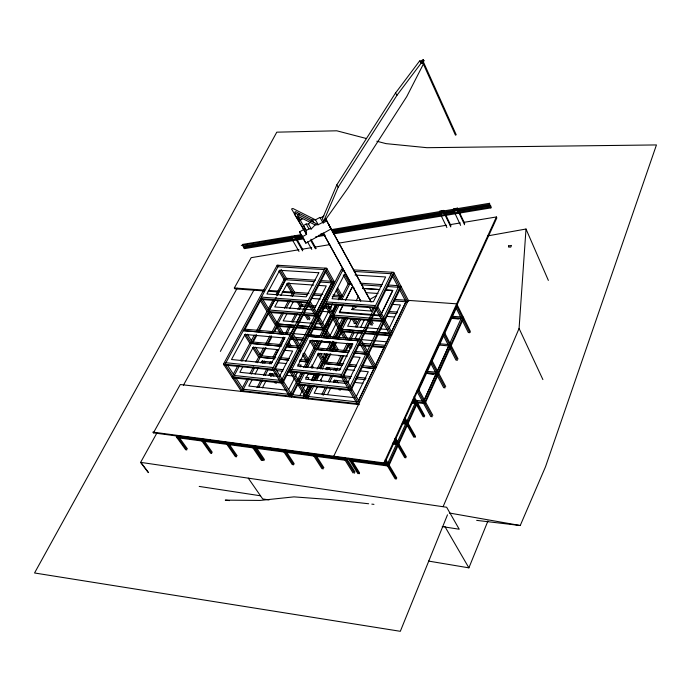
<?xml version="1.0" encoding="UTF-8"?>
<svg xmlns="http://www.w3.org/2000/svg" width="691" height="691" viewBox="0 0 691 691"><rect width="100%" height="100%" fill="white"/><g stroke="black" fill="none" stroke-linecap="round" stroke-linejoin="round"><path stroke-width="1.04" d="M443.207 506.451L519.079 328.45L526.006 229.023L487.855 235.864M333.649 233.895L490.912 207.896L490.627 205.806L457.692 211.265M490.912 207.896L490.627 205.806M332.362 231.528L489.781 205.4L489.504 203.301L331.041 229.697M489.781 205.4L489.504 203.301M423.574 60.212L423.16 61.447L456.198 134.754L455.464 135.168L422.754 62.682L423.168 59.694L419.998 61.482M457.477 208.146L457.312 209.287L453.348 209.943L453.512 208.812L457.477 208.146L464.715 223.59M443.631 210.418L443.449 211.558L439.511 212.215L439.692 211.075L443.631 210.418L450.964 225.793M294.902 235.709L294.642 236.823L302.632 250.842M291.248 236.322L290.98 237.428L298.996 251.429M303.902 238.818L244.398 248.656L243.863 247.784L244.148 246.687L291.956 238.758M301.259 234.655L242.766 244.389L242.481 245.486L243.007 246.359L302.58 236.477M447.483 514.821L400.322 631.306L34.55 572.977L166.246 334.453L276.789 132.171L336.776 130.798L366.541 138.554M428.532 561.075L468.895 567.847L487.932 521.005M421.165 61.421L419.601 60.963L395.502 93.06L336.802 184.894L322.403 218.814L323.751 221.103L338.193 187.149L397.049 95.177L421.208 63.036L423.566 63.719L406.731 96.628L347.798 188.298L325.029 220.377M476.686 520.375L520.237 525.514L545.545 466.684L656.45 144.937L426.969 147.693L386.044 143.633L376.811 141.232M462.149 320.132L468.325 332.544L469.759 332.665L470.321 331.412L456.673 303.833L408.329 300.386L333.736 456.224M463.255 317.109L424.559 402.715L416.664 401.834M463.704 318.033L425.043 403.604L417.157 402.732M423.963 400.581L448.882 345.517M449.72 343.66L461.338 317.99M424.136 400.227L435.917 374.194L426.356 373.261M437.239 371.292L448.727 345.906L443.233 335.23M417.511 402.784L388.696 466.105L387.444 465.941L386.925 465.052L415.775 401.756L415.351 402.68M387.893 464.948L387.452 465.933L350.017 460.906M349.948 459.066L349.491 460.042L388.178 465.224L388.618 464.231L386.053 459.912M392.393 443.216L397.869 443.916L398.31 442.94L395.796 438.595M402.793 422.909L407.189 423.436L407.63 422.477L405.159 418.107M412.199 402.335L416.569 402.827L417.001 401.886L388.178 465.224M457.105 304.679L384.412 463.747L383.92 462.918L496.406 216.957L463.497 222.416M457.131 304.766L496.829 217.898L496.406 216.957M457.494 305.474L418.305 391.261L416.82 391.106L430.769 416.578L432.238 416.751L417.891 390.475M386.925 465.043L387.375 464.067M396.634 443.752L397.075 442.784L393.887 442.387M350.7 460.197L351.158 459.23M351.227 461.07L351.693 460.102L359.562 472.869L359.104 473.836L349.646 458.487M354.509 473.188L346.061 459.575L346.606 458.427L355.044 472.048M176.948 437.653L346.597 460.448L347.141 459.299M374.246 367.897L358.344 401.039L374.194 368.035M375.17 365.962L389.992 335.049L383.125 322.412M391.192 332.501L406.196 301.241M375.127 366.092L390.018 335.031L391.702 335.178L384.326 321.643M391.685 331.559L405.963 301.768L399.286 289.088M356.193 396.841L368.294 371.732L359.812 370.886M389.007 328.648L400.417 304.947L391.849 304.316M401.229 286.782L350.968 390.493L297.942 384.801M349.957 386.787L366.118 353.55M367.059 351.615L398.577 286.705M400.745 285.849L350.449 389.577L297.389 383.902M381.251 313.99L392.721 290.462L385.207 289.952L392.756 290.462L381.164 314.224M347.823 382.598L360.115 357.411L352.652 356.703M240.9 390.605L358.836 403.829L342.65 376.327L393.68 272.34L353.827 269.905M394.138 273.204L343.133 377.174L289.831 371.706M293.589 464.732L285.366 452.208L283.975 452.026L292.207 464.542L293.589 464.732L294.141 463.626L286.506 451.992M353.723 305.724L351.797 309.568L371.49 311.08L373.304 307.4M391.978 272.237L340.896 376.154L357.593 404.451M323.155 395.304L327.284 386.943M329.667 382.123L333.157 375.109M335.532 370.298L336.482 368.372M338.866 363.561L342.676 355.865M345.059 351.054L348.869 343.358M350.855 339.35L354.103 332.777M356.893 327.137L360.771 319.311M336.146 370.981L337.579 368.087M339.497 364.217L343.79 355.52M346.182 350.691L349.525 343.928M327.525 394.509L330.79 387.884M333.598 382.209L334.53 380.318L344.014 381.302M354.915 339.022L358.249 332.259M360.642 327.422L364.459 319.683M321.989 394.164L325.323 387.435M328.182 381.665L331.041 375.895M333.9 370.134L334.85 368.208M337.234 363.406L341.043 355.71M343.427 350.907L347.236 343.22M349.145 339.367L352.954 331.68M355.338 326.878L359.147 319.182M317.497 386.597L314.18 393.231L354.664 397.688M320.339 380.896L323.181 375.204M326.022 369.512L326.964 367.621L340.741 368.985M351.356 318.75L347.633 326.204L365.47 327.681M356.133 300.913L358.543 296.111M307.737 398.102L314.016 385.561M316.435 380.741L319.803 373.969M322.153 369.279L329.952 353.74M331.689 350.294L335.748 342.166M337.959 337.778L347.815 318.05M326.48 362.447L330.799 353.809M332.725 349.974L336.56 342.295M338.961 337.502L341.838 331.74M303.539 396.038L304.506 394.103M305.474 392.177L308.868 385.431M311.287 380.611L314.681 373.866M317.109 369.046L321.47 360.374M322.922 357.489L324.856 353.628M326.8 349.776L330.669 342.062L321.047 341.19M332.872 337.666L338.426 326.644M339.16 325.167L342.788 317.972M303.323 396.461L304.29 394.552M305.733 391.685L309.102 384.991M311.503 380.214L314.388 374.479M306.614 393.326L310.492 385.604M312.911 380.784L316.305 374.038M319.207 368.251L322.593 361.497M323.561 359.57L326.472 353.783M328.89 348.964L332.768 341.242M334.703 337.389L339.056 328.709M340.032 326.783L344.386 318.102M306.631 395.226L311.451 385.63M313.852 380.827L317.281 373.969L318.378 375.792M320.114 368.355L322.999 362.602M323.967 360.685L327.335 353.965M329.745 349.171L333.598 341.492M335.515 337.649L345.146 318.465M306.078 397.912L312.202 385.725M314.776 380.568L318.162 373.822M320.572 369.003L328.121 353.982M330.238 349.724L334.107 342.019M336.327 337.623L346.182 317.92M308.454 373.468L305.569 379.178L346.277 383.453M311.339 367.759L318.551 353.49L347.323 356.202M342.857 305.431L339.557 311.978L379.644 315.087M345.699 299.825L351.831 287.681M343.177 304.99L339.29 312.678L380.335 315.873M345.604 300.188L351.918 287.698L354.06 287.845M329.961 335.826L336.241 323.388M337.208 321.47L339.143 317.644M299.911 395.425L302.278 390.743M303.219 388.878L305.111 385.129M307.944 379.523L308.894 377.649L305.724 377.321M292.466 395.097L298.331 383.557M327.62 325.841L328.596 323.915M304.886 372.587L299.056 384.084L299.626 384.965M307.495 367.413L320.918 340.974M323.345 336.18L339.272 304.783M341.812 299.782L350.553 282.541M318.145 348.419L322.041 340.723M324.476 335.912L334.228 316.668M324.494 326.912L330.678 314.759L320.011 335.748M332.103 311.961L335.912 304.481M338.288 299.808L339.722 297.009M290.626 393.481L296.646 381.682M297.458 380.067L301.362 372.406M303.798 367.612L314.172 347.228M315.148 345.319L317.575 340.533M332.181 311.822L336.076 304.17M338.512 299.384L339.972 296.508M290.989 396.219L297.311 383.773M298.771 380.896L302.658 373.235M305.577 367.491L315.303 348.342M316.279 346.424L318.715 341.639M321.626 335.886L331.844 315.778M333.304 312.911L337.199 305.249M340.11 299.497L342.062 295.67M298.849 381.026L303.219 372.414M305.655 367.629L315.372 348.48M316.348 346.571L319.268 340.827M321.695 336.042L331.905 315.934M332.881 314.016L337.251 305.405M340.171 299.661L348.437 283.388M288.726 389.448L294.478 378.184M295.437 376.31L297.355 372.561M300.231 366.93L301.19 365.055L298.002 364.736M322.567 323.129L328.933 310.656M329.918 308.739L332.362 303.945M290.989 371.05L343.228 269.257L341.587 269.153L289.313 370.877L306.597 398.724M310.121 335.584L326.29 304.057M316.262 312.773L331.723 282.8L325.262 271.347M280.563 382.106L298.365 347.556M299.35 345.638L315.174 314.932M316.158 313.014L331.982 282.308M334.09 281.453L282.213 382.278L231.865 376.889M313.852 309.965L326.282 285.927L317.869 285.357M279.501 376.448L292.647 351.045L284.113 350.242M327.154 269.093L274.569 370.143L224.005 364.96M262.347 387.91L265.836 381.225M268.825 375.489L269.818 373.581L276.158 374.237M290.756 333.399L294.193 326.808M296.646 322.101L300.576 314.569M325.064 268.143L272.401 369.149L289.849 396.841M291.49 397.023L274.059 369.314L326.679 268.246L277.16 265.214L223.469 364.14L241.418 391.4M257 387.686L260.999 380.059M263.496 375.291L266.493 369.573L274.379 370.359M269.481 363.855L270.483 361.946M272.98 357.178L276.97 349.551M279.466 344.783L283.465 337.156M285.461 333.347L288.95 326.67M291.447 321.911L295.446 314.284M297.942 309.516L299.937 305.698M258.745 387.521L262.666 380.024M265.05 375.455L268.056 369.728M271.045 364.01L272.038 362.101M274.534 357.333L278.525 349.698M281.021 344.93L285.012 337.294M286.912 333.632L290.496 326.808M292.829 322.317L297.268 313.826M299.479 309.637L301.976 304.861L306.225 305.189M261.604 356.366L266.13 347.798M268.143 343.997L271.667 337.338M274.681 331.62L277.704 325.91M252.198 379.592L248.795 386.044L286.117 390.147M255.117 374.056L258.529 367.603M260.956 362.991L261.932 361.143L272.539 362.205M287.154 313.317L283.172 320.866L313.662 323.388M289.641 308.601L293.131 301.993M242.403 387.763L246.929 379.247M249.917 373.572L253.442 366.947M255.938 362.214L258.961 356.539M259.946 354.638L263.47 348.014M265.465 344.23L269.991 335.714M271.978 331.922L282.023 312.997M284.511 308.264L288.536 300.697M291.032 295.964L292.552 293.122M242.472 390.786L248.795 378.832M251.23 374.194L254.703 367.621M257.302 362.758L265.309 347.625M267.305 343.842L271.528 335.852M273.308 332.492L283.56 313.118M286.324 307.892L290.073 300.81M292.31 296.543L294.582 292.284L288.924 282.688M242.809 366.74L239.846 372.294L277.359 376.224M245.78 361.194L253.191 347.323L278.784 349.732M278.283 300.309L274.742 306.934L311.736 309.801M280.805 295.575L287.378 283.284L313.662 285.072M233.385 374.038L237.972 365.504M240.52 360.754L250.185 342.727M251.204 340.827L254.262 335.135M256.802 330.393L266.985 311.408L260.127 300.196M268.004 309.516L273.092 300.024M276.15 294.331L284.295 279.147M302.062 312.643L269.335 310.043L274.405 300.568M276.944 295.834L285.573 279.725L279.95 270.19M233.446 377.061L239.552 365.66M241.85 361.367L256.344 334.323M258.374 330.531L276.184 297.294M277.195 295.394L286.359 278.3L315.312 280.209M253.243 342.036L256.784 335.42M259.315 330.695L269.43 311.805M245.089 329.132L261.509 298.832M278.723 265.309L225.059 364.304L242.99 391.572M176.948 437.645L178.088 437.8L186.82 449.91L185.689 449.755L176.343 436.824L176.931 435.762L184.333 436.747M220.386 351.391L254.012 289.909M156.788 433.222L140.601 462.417L148.22 472.48M183.426 385.198L237.212 288.19M386.304 463.929L153.411 432.868L180.282 384.533L359.32 404.65M263.867 290.92L234.871 288.847L234.335 287.983L251.187 257.674L298.953 249.745M423.972 60.73L420.802 62.518L422.754 62.682L423.972 60.73L423.168 59.694M323.138 222.951L322.783 222.312L318.283 224.705L315.442 219.824L292.88 208.483L291.559 208.984L303.79 229.429L299.531 231.926L302.304 236.849L306.579 234.344L306.217 230.466L303.427 225.56L306.165 224.005L308.48 224.048L312.306 220.066L315.442 219.824L319.924 217.44L323.138 222.951L326.8 220.887L371.136 301.976L325.841 219.332M297.994 216.352L306.217 230.466L308.972 228.911L311.296 228.946L315.139 224.946L318.283 224.705L295.662 213.372L294.331 213.873L306.579 234.344L303.79 229.429M297.45 215.437L300.075 213.821L312.306 220.066L313.723 222.511M300.24 220.334L302.874 218.71L315.139 224.946M297.588 214.651L299.367 213.605L295.757 211.636L294.781 212.189L295.739 213.683M323.924 216.015L320.27 218.08L319.924 217.44M322.472 221.82L326.135 219.755M299.531 231.926L305.871 243.154L331.162 228.868L328.761 224.8L331.162 228.868M351.797 309.568L357.385 306.415M369.676 299.497L376.612 295.575M302.071 235.579L241.306 245.417M331.861 230.621L489.358 204.441M302.14 249.209L311.693 247.628M314.88 247.102L329.737 244.631M338.236 243.223L446.516 225.24M449.694 224.713L460.31 222.943M295.143 238.231L302.58 236.996M320.641 233.999L323.829 233.472M332.328 232.064L441.756 213.916M443.881 213.562L454.505 211.8M243.863 247.784L303.392 237.92M318.275 235.458L324.649 234.404M333.157 232.997L490.48 206.937M315.588 236.883L325.15 235.303M277.929 266.743L324.304 269.602M342.46 270.725L344.602 270.855M354.129 271.442L391.244 273.731M346.597 274.508L344.489 274.37L332.034 298.728L373.39 301.734L385.621 276.97L355.036 275.035M320.676 280.563L331.404 281.272M360.046 283.163L382.183 284.623M388.506 285.046L397.999 285.668M314.56 281.652L284.044 279.639L278.922 270.958M319.916 282.014L333.33 282.921L326.368 270.561M351.918 284.148L348.186 283.915L343.272 275.035M361.41 284.796L381.449 286.126M387.781 286.532L400.011 287.361L393.378 274.716M362.602 288.415L379.834 289.581L362.654 288.423M365.625 292.621L378.02 293.476M234.335 287.983L264.411 290.125M268.704 290.436L278.378 291.127M282.671 291.429L292.336 292.12M294.116 292.25L309.032 293.312M313.783 293.649L322.878 294.306M332.984 295.022L339.929 295.515M394.371 299.393L405.608 300.196M268.16 291.231L277.825 291.922M282.118 292.233L292.854 293.001M307.702 294.703L292.284 293.615L286.618 284.018M313.032 295.092L321.574 295.705M332.241 296.465L341.319 297.121L336.819 289.149M394.146 300.913L407.63 301.889L400.486 288.294M311.745 298.452L320.348 299.082M324.649 299.402L326.8 299.557M261.457 297.121L308.143 300.602M326.437 301.941L375.576 305.603M374.816 307.141L325.668 303.47L345.535 338.158M261.181 299.436L307.849 302.943L307.357 302.097L260.671 298.607L281.367 332.552M326.161 304.316L375.291 308.005M311.529 305.595L315.778 305.914M322.153 306.398L326.394 306.718M328.519 306.882L331.706 307.124M388.981 311.477L397.515 312.125M452.121 316.271L460.716 316.927M451.551 317.514L462.685 318.361L456.906 306.726M305.482 306.614L299.704 306.182L297.026 301.656M307.59 306.769L310.795 307.02M312.902 307.175L315.044 307.34M321.401 307.832L326.722 308.238M328.847 308.402L330.972 308.566M388.273 312.945L396.807 313.619M451.275 318.11L460.949 318.853M452.009 318.421L458.453 318.922M319.087 311.114L329.78 311.943M387.081 316.426L394.535 317.005M304.17 312.798L314.733 313.645M381.821 318.948L334.003 315.174L327.931 304.567M267.002 311.416L301.293 314.129M303.401 314.301L316.633 315.372L309.456 303.081M269.101 312.418L300.766 314.949M302.883 315.113L315.545 316.132L308.359 303.833M333.762 317.584L382.641 321.496L375.774 308.92M354.094 323.492L356.236 323.673L353.637 319.087M315.77 323.561L321.03 324.001M367.569 327.854L378.055 328.726M380.154 328.899L387.496 329.503M277.808 323.949L295.005 325.401L277.817 323.967M314.345 327.024L322.939 327.75L314.353 327.042M294.245 326.886L275.493 325.314L268.056 313.17M296.396 327.068L308.221 328.078M310.371 328.26L323.267 329.348M362.525 332.682L339.765 330.764L332.621 318.361M364.641 332.863L390.009 335.014M323.276 329.365L324.874 329.503L317.143 316.271M277.532 326.23L310.846 329.063M312.997 329.253L322.671 330.073M341.864 331.706L361.937 333.416M364.045 333.598L390.458 335.843M439.796 343.807L449.288 344.619M439.217 345.077L450.178 346.027L444.244 334.461M244.139 329.115L291.136 333.217M292.906 333.58L314.414 335.463M316.573 335.653L319.795 335.938M324.096 336.31L328.398 336.69M355.986 339.117L359.199 339.402M361.341 339.592L373.123 340.62M375.265 340.81L387.046 341.838M243.318 330.626L290.332 334.764L243.292 330.635M358.301 340.749L308.782 336.387L358.292 340.767M290.781 336.932L292.924 337.139M295.057 337.312L303.625 338.089M362.352 343.315L370.946 344.075M373.097 344.265L384.913 345.319M291.101 338.512L293.234 338.702M296.448 338.987L302.865 339.566M312.496 340.421L317.843 340.905M353.015 344.049L348.713 343.669L351.313 348.238M358.387 344.533L360.538 344.723M362.689 344.921L370.212 345.586M372.363 345.785L384.187 346.839M289.486 339.186L293.761 339.566M295.903 339.756L302.321 340.335M313.014 341.294L317.29 341.682M320.494 341.967L330.125 342.831M349.223 344.55L352.445 344.835M357.817 345.319L362.11 345.707M364.261 345.897L369.633 346.381M371.784 346.571L384.68 347.728M282.014 344.705L252.25 341.959L247.361 334.228M287.335 345.189L297.959 346.174M317.376 347.962L349.491 350.924M354.846 351.417L365.556 352.41M298.236 347.806L286.54 346.718L299.859 347.979L292.457 335.757M354.077 352.997L365.859 354.086L359.795 343.401M354.06 353.006L367.569 354.267L360.495 341.769M338.668 355.744L340.257 355.891M426.166 371.231L436.79 372.268M260.991 355.779L275.795 357.221M280.028 357.636L289.538 358.56M300.119 359.588L306.459 360.21M343.868 363.855L325.772 362.093L320.52 353.274M349.188 364.373L356.642 365.098M361.963 365.617L373.676 366.757M426.632 372.63L437.671 373.71L431.573 362.196M279.233 359.147L288.752 360.08L279.216 359.165M306.735 361.842L299.333 361.117L308.359 362.024L303.047 353.256M342.036 365.306L324.995 363.639L318.681 353.075M373.986 368.441L362.274 367.292L375.688 368.623L368.078 355.183M428.178 373.641L433.482 374.159M342.019 365.323L323.353 363.492L317.566 353.801M277.842 362.732L286.333 363.57M346.036 369.512L354.518 370.359M225.897 362.732L273.239 367.543M291.801 369.435L341.708 374.496M275.156 368.856L283.578 369.711M343.902 375.869L351.313 376.63M356.616 377.165L366.144 378.141M223.469 364.14L274.059 369.314M289.313 370.877L342.65 376.327M276.478 370.592L282.8 371.24M288.061 371.767L290.168 371.991M293.33 372.302L297.545 372.751M308.065 373.814L315.994 374.643M330.92 376.18L342.088 377.312M344.178 377.536L350.562 378.176M355.839 378.737L365.392 379.705M286.713 375.343L293.053 375.999M346.122 381.527L348.229 381.743M354.552 382.399L362.991 383.28M279.25 380.275L234.284 375.498L227.555 365.254M348.437 387.634L299.859 382.469L292.854 371.136M232.444 377.77L282.774 383.168L334.599 282.36L326.679 268.246M274.983 382.944L276.521 383.108M339.056 389.836L340.672 390.009M412.993 400.046L423.704 401.186M412.38 401.367L414.721 401.635M411.646 403.121L415.844 403.579L413.399 399.182M368.649 503.756L330.548 499.576L293.951 496.872L260.092 500.431L225.266 500.137L229.516 500.621M243.284 389.223L305.949 396.219M356.832 401.894L308.523 396.496L300.956 384.239M371.836 504.128L373.961 504.37M403.224 421.959L407.63 422.477M402.248 423.678L406.463 424.17L413.857 437.222M392.911 444.106L397.144 444.641L394.613 440.288M383.92 462.918L152.849 432.1L153.411 432.868M186.449 437.032L194.905 438.163M197.021 438.44L205.477 439.571M207.594 439.856L210.764 440.279M212.88 440.564L216.05 440.988M218.166 441.264L246.713 445.082M248.82 445.367L253.053 445.928M257.302 446.498L254.107 446.066L253.545 447.172L262.502 460.413L261.302 460.249L252.915 447.854L255.48 448.2L263.858 460.603L264.403 459.515L256.637 447.984M259.427 446.783L262.615 447.207M264.739 447.492L288.13 450.618M290.255 450.895L293.442 451.327M295.575 451.612L298.762 452.035M300.887 452.32L313.645 454.022M315.77 454.307L324.278 455.447M326.402 455.723L329.59 456.155M331.723 456.44L334.91 456.863M337.035 457.148L340.222 457.572M342.347 457.857L345.543 458.28M176.343 436.824L346.061 459.575M346.606 460.439L345.146 460.241L353.066 472.99M199.207 486.421L260.507 495.793M269.058 499.921L262.684 498.937L248.276 478.155M442.223 526.602L459.221 529.22L446.654 507.254L140.834 462.391L148.591 472.635M449.349 513.007L520.237 525.514M422.754 62.682L423.566 63.719M419.601 60.963L421.208 63.036M395.502 93.06L397.049 95.177M179.289 437.61L187.391 448.856M176.931 435.762L177.535 436.591M204.294 440.962L212.292 452.303M229.239 444.313L237.125 455.732M235.415 377.226L243.819 390.009M316.392 456.008L323.889 467.738M244.433 334.755L249.883 343.332L281.22 346.243L251.446 343.462L245.452 334.038M252.612 347.668L258.633 357.143L274.983 358.75L260.196 357.282L253.623 346.951M261.397 361.514L262.537 363.302M269.309 373.995L271.01 376.681M255.532 347.15L261.492 356.573M264.308 361.048L265.448 362.844M272.202 373.537L273.904 376.224M262.381 360.78L264.083 363.457M270.285 373.261L271.986 375.947M275.398 368.545L283.034 380.681M283.578 381.57L291.792 394.63M290.997 371.032L308.238 398.906M336.802 184.894L338.193 187.149M348.437 458.332L357.903 473.672M287.94 343.315L289.589 346.018M276.521 327.016L279.829 332.414M286.955 344.075L288.061 345.871M262.485 298.832L269.343 310.06M270.397 311.814L278.309 324.77M278.844 325.668L283.241 332.872M288.7 341.838L290.902 345.448M291.36 336.482L298.244 347.823M299.307 349.603L300.369 351.348M302.494 354.854L307.227 362.654M315.45 376.258L316.556 378.072M293.269 334.202L300.663 346.424M304.368 352.583L309.145 360.469M311.814 364.917L313.472 367.647M320.581 379.419L321.678 381.242M311.036 366.463L312.133 368.286M316.504 375.515L317.61 377.329M242.766 244.389L243.292 245.27M310.078 335.671L309.577 334.833L359.078 339.16L359.562 340.015M312.669 340.058L317.912 348.869M328.959 367.474L330.592 370.221M336.534 380.231L338.167 382.969M384.861 461.597L395.131 478.837L396.366 479.01L385.086 460.033M311.347 340.749L316.582 349.525L348.722 352.496L314.941 349.378L309.698 340.603M327.093 367.206L328.182 369.029M334.677 379.955L336.318 382.702M326.005 367.957L327.093 369.78M333.606 380.706L334.694 382.529M389.145 465.121L396.807 478.025M325.357 218.442L326.8 220.887M305.016 315.2L307.685 319.726M343.937 375.524L351.244 387.936M351.771 388.843L359.622 402.188M281.237 269.62L286.886 279.199M300.378 302.148L302.485 305.733M308.341 315.701L309.939 318.413L309.205 319.847L305.992 314.414M277.16 265.214L277.652 266.052M287.637 283.25L293.822 293.727M298.555 301.768L301.224 306.303M369.452 307.581L371.49 311.08M325.867 331.231L329.071 336.724M332.777 343.09L337.053 350.406M317.601 319.674L323.742 330.168M325.34 332.924L327.482 336.586M332.25 344.774L335.463 350.259M310.242 301.561L317.411 313.861M317.92 314.759L325.642 328M326.627 329.728L330.903 337.044M333.528 341.587L338.331 349.819M394.846 438.699L397.869 443.916M398.387 444.805L405.911 457.779L404.676 457.623L397.679 445.574M444.866 526.456L468.895 567.847M398.828 443.829L406.343 456.811M325.003 305.085L331.602 316.564L383.833 320.719L376.984 308.143M340.749 332.501L343.919 338.02M348.117 345.336L350.233 349.015M308.48 224.048L311.296 228.946M335.532 317.851L342.615 330.203M343.125 331.127L347.348 338.486M351.002 344.887L352.056 346.727M306.165 224.005L308.972 228.911M295.964 237.583L302.891 249.727M404.719 419.066L407.189 423.436M407.699 424.326L415.084 437.368L415.516 436.418L408.131 423.376M403.976 419.8L405.954 423.289M366.878 355.917L373.995 368.458M307.53 241.893L311.762 249.391M361.281 340.162L368.346 352.669M368.847 353.585L376.457 367.025M337.571 287.681L342.52 296.491M354.88 318.542L356.953 322.222M310.674 240.347L315.424 248.795M336.232 290.816L340.179 297.821M352.065 318.957L354.656 323.552M303.09 238.222L305.871 243.154M310.924 239.233L316.193 248.622M341.587 269.153L342.062 270.008M344.394 274.249L349.801 284.018M369.884 320.382L372.44 325.012L370.851 324.874L368.286 320.253M416.362 404.529L423.091 416.69L424.317 416.828L417.07 403.725M414.09 396.617L424.74 415.896M323.362 233.273L360.555 300.585M371.119 319.838L373.166 323.535M323.094 233.048L360.771 301.224M414.151 398.439L416.569 402.827M418.919 389.905L425.181 401.35M425.647 402.257L432.834 415.403M377.744 306.588L384.593 319.164M385.077 320.088L392.445 333.623M438.129 374.626L445.134 387.85L443.674 387.703L437.161 375.429M431.037 363.829L436.202 373.563M432.177 360.883L438.267 372.389M438.725 373.313L445.721 386.537M392.16 275.519L398.336 287.249M393.68 272.34L408.787 301.233M450.627 346.951L457.451 360.253L456 360.123L449.66 347.772M444.831 333.166L450.765 344.74M451.206 345.664L458.021 358.975M463.117 319.294L469.759 332.665M455.896 307.521L461.243 318.249M439.968 213.174L446.878 227.564M443.907 212.517L450.791 226.924M453.797 210.91L460.612 225.37M457.762 210.254L464.551 224.73M519.079 328.45L542.884 379.575M526.006 229.023L548.36 280.399M508.636 245.884L508.498 247.015L510.761 247.128L511.513 245.452L508.636 245.884M352.505 344.092L339.557 370.324L297.553 366.118L310.734 340.352L352.505 344.092M284.683 338.02L271.347 363.492L231.502 359.51L245.037 334.47L284.683 338.02M318.819 272.755L306.208 296.845L266.916 293.986L279.717 270.293L318.819 272.755M302.166 218.494L299.479 220.075L297.562 217.078L298.538 216.525L302.166 218.494M308.972 326.575L297.156 325.582L308.981 326.593M389.672 333.373L342.131 329.365L389.689 333.39M355.882 366.662L348.428 365.936L355.865 366.679M203.111 441.16L201.945 441.005L210.574 453.201L211.722 453.365L203.111 441.16M228.065 444.512L226.881 444.356L235.389 456.647L236.564 456.811L228.065 444.512M315.269 456.233L313.852 456.034L321.928 468.662L323.345 468.861L315.269 456.233"/></g></svg>
